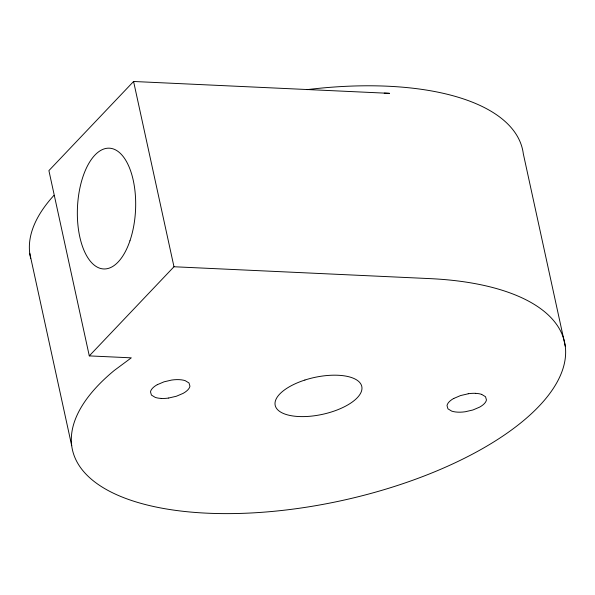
<?xml version="1.0" encoding="UTF-8"?>
<svg xmlns="http://www.w3.org/2000/svg" width="595" height="595" viewBox="0 0 595 595"><rect width="100%" height="100%" fill="white"/><g stroke="black" fill="none" stroke-linecap="round" stroke-linejoin="round"><path stroke-width="0.89" d="M384.229 93.14A251.886 107.249 -12.3 0 1 389.502 93.348L133.585 81.485L48.902 170.616L89.295 355.892L131.287 357.84L114.285 370.454A251.886 107.249 -12.3 0 0 188.251 511.841A251.886 107.249 -12.3 0 0 534.027 411.234A251.886 107.249 -12.3 0 0 429.902 278.616L173.978 266.753L89.295 355.892M157.325 384.682L164.042 381.819L171.702 380.049A20.208 8.605 -12.3 0 1 185.224 380.674L189.002 382.972L189.939 386.192A20.208 8.605 -12.3 0 1 183.104 393.384L176.395 396.24L168.735 398.01M453.836 398.427L460.552 395.563L468.213 393.793M481.719 394.418L485.513 396.716L486.45 399.937A20.208 8.605 -12.3 0 1 479.622 407.129L472.906 409.985L465.253 411.755A20.208 8.605 -12.3 0 1 451.724 411.13L447.946 408.832L447.016 405.612A20.208 8.605 -12.3 0 1 453.806 398.39M565.25 346.119L523.303 153.718A251.886 107.249 -12.3 0 0 306.99 89.652M133.585 81.485L173.978 266.753M29.75 253.292L71.698 445.685M304.908 380.034A44.313 18.869 -12.3 0 0 277.181 409.219A44.313 18.869 -12.3 0 0 332.077 411.762A44.313 18.869 -12.3 0 0 359.789 382.578A44.313 18.869 -12.3 0 0 304.885 380.034M30.724 258.461A251.886 107.249 -12.3 0 1 53.952 195.368M468.25 393.734A20.208 8.605 -12.3 0 1 475.68 393.332M475.621 393.369A20.208 8.605 -12.3 0 1 481.697 394.396M168.66 398.04A20.208 8.605 -12.3 0 1 161.23 398.442M161.304 398.412A20.208 8.605 -12.3 0 1 155.228 397.386L151.435 395.087L150.498 391.867A20.208 8.605 -12.3 0 1 157.311 384.645M129.955 240.774A60.452 29.066 -87.3 0 0 109.77 148.207A60.452 29.066 -87.3 0 0 79.752 236.713A60.452 29.066 -87.3 0 0 129.955 240.774"/></g></svg>
